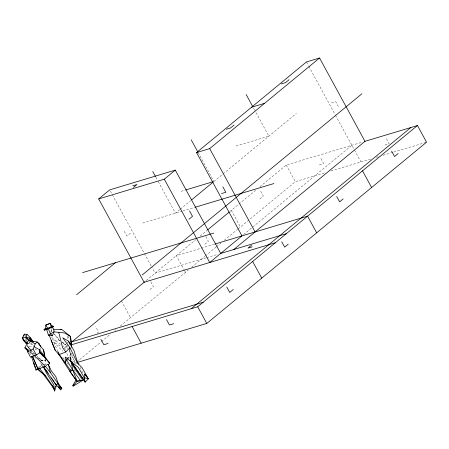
<?xml version="1.0" encoding="UTF-8"?>
<svg xmlns="http://www.w3.org/2000/svg" width="449" height="449" viewBox="0 0 449 449"><rect width="100%" height="100%" fill="white"/><g stroke="black" fill="none" stroke-linecap="round" stroke-linejoin="round"><path stroke-width="0.34" stroke-dasharray="2.25 1.68" d="M50.855 332.232L52.056 329.875L52.191 328.163M27.726 343.985L27.507 345.96L29.685 349.417L27.507 345.96L33.434 346.594M70.628 359.542L69.949 355.726L71.15 352.56L70.016 351.887M50.759 332.221L52.056 329.875L53.829 329.746M75.679 363.965L77.312 361.731M68.108 342.267L65.352 344.854L62.063 342.34M130.457 233.138L126.899 236.067L123.958 230.674M179.796 209.621L175.48 213.18L157.773 180.711M180.335 209.178L190.584 200.72M213.786 181.587L222.423 174.465M222.962 174.021L296.346 113.496M36.274 369.1L37.289 368.264M37.8 367.843L41.353 364.902L42.655 364.846M68.119 344.944L66.503 346.28L67.799 348.66M146.211 280.535L195.77 239.665M200.074 236.112L207.079 230.337M229.703 211.681L256.093 189.91M259.864 186.801L286.254 165.036L361.9 142.26M96.99 333.214L98.511 331.957L95.57 326.558M149.893 289.577L153.451 286.647L150.51 281.248M204.834 244.267L208.392 241.332L205.446 235.938M259.769 198.958L263.327 196.022L260.386 190.629M76.667 362.051L100.963 342.015M101.44 341.622L110.684 334M114.905 330.515L116.083 329.544M120.293 326.075L188.434 269.871M191.672 267.2L204.856 256.328M205.395 255.885L216.165 247.001M216.508 246.714L221.015 243.004M224.242 240.338L237.566 229.349M238.11 228.906L295.341 181.699L325.463 172.629M243.599 234.569L351.859 145.28M39.119 367.686L41.746 365.553L43.3 366.496M46.028 365.368L47.673 364.324M46.023 365.48L47.661 364.599M68.585 358.381L70.207 357.527L71.15 352.56L75.275 364.521M24.83 335.51L25.935 335.021M43.306 364.818L45.91 364.711L47.616 363.993M64.415 347.936L67.631 346.718M331.457 102.922L335.706 101.642L338.647 107.042M236.073 146.032L268.872 136.154L254.841 110.42M181.132 191.341L185.151 190.129M319.351 164.772L323.6 163.492L320.659 158.093M384.956 145.016L389.204 143.736L386.263 138.343M142.675 223.058L182.171 211.165M182.844 210.963L194.221 207.539M330.823 171.018L371.654 158.722M376.341 157.307L378.35 156.707M383.036 155.292L393.077 152.273M393.751 152.071L425.882 142.395M214.538 244.166L176.378 255.655L184.488 270.534M205.984 257.878L155.107 273.2L151.768 267.071M206.652 257.681L218.034 254.252M40.236 360.962L45.686 360.491L45.355 359.267M40.915 360.901L45.686 360.491L45.91 364.711M67.653 346.482L63.926 346.521L62.821 345.769M66.497 357.18L70.207 357.527L73.322 361.832M52.039 339.427L55.637 340.881L60.609 344.265M66.519 345.506L62.316 342.093M63.769 348.177L66.042 349.524M30.184 351.82L33.692 354.693M57.899 351.657L53.74 342.087L61.412 346.746M34.842 357.572L35.926 358.246M38.143 358.016L42.722 360.985L35.544 354.716M30.218 343.586L33.619 345.949M59.891 340.606L58.768 339.826L54.177 334.039M62.125 342.172L66.042 344.911M37.469 357.163L42.722 360.985M59.869 340.662L58.768 339.826L55.637 340.881L51.13 336.913M29.859 352.05L32.996 354.676L30.066 350.029M35.028 354.272L31.778 350.938M53.74 342.087L62.703 351.169M31.003 342.896L33.815 345.775M54.278 333.938L58.774 338.872M29.314 352.768L31.525 355.238M42.621 366.575L41.746 365.553L42.402 366.631M31.351 350.439L27.507 345.96L30.156 349.137M30.594 349.664L34.124 353.902M62.765 357.365L64.42 359.52M66.895 362.758L68.545 364.919M50.67 327.893L52.056 329.875M30.049 349.996L32.586 354.036M45.007 359.352L45.686 360.491L45.332 359.206M67.945 336.262L69.533 339.107M306.431 61.956L308.435 65.633M308.766 66.25L335.156 114.647M335.493 115.258L354.132 149.45M354.457 150.045L360.945 161.949M286.254 165.036L295.341 181.699M253.505 107.968L254.51 109.809M231.319 210.345L240.4 227.009M198.233 152.666L213.601 180.852M155.769 177.035L157.442 180.1M184.814 271.134L185.465 272.324M110.347 191.1L112.014 194.164M112.351 194.776L144.084 252.983M144.421 253.595L151.431 266.459M121.438 300.97L130.524 317.634M69.747 352.229L75.584 362.944M74.152 369.578L76.066 373.198M80.04 367.31L82.768 372.883M66.811 353.453L68.983 358.459M35.561 348.66L36.1 349.939L35.841 348.66M71.009 360.025L70.207 357.527L70.678 359.475M40.797 362.932L41.353 364.902M40.04 347.599L40.562 349.608M69.949 355.726L70.863 359.823M67.451 336.424L67.816 339.674"/><path stroke-width="0.67" d="M45.646 329.078L45.809 325.02L50.064 323.331L52.23 326.361L45.646 329.078L45.893 328.752M40.747 346.572L39.001 343.575L37.183 341.975L35.162 343.923L34.146 346.751L39.4 349.597L40.028 352.69L36.375 354.906L30.605 357.269L27.703 351.932L27.844 349.53L24.886 347.823L27.642 342.593M71.812 362.523L72.817 365.643L82.717 380.342L77.065 381.19L76.01 380.18L70.005 371.497L70.173 369.841L59.341 354.525L57.887 351.674M69.483 351.741L69.926 347.666L62.731 337.794L68.517 341.133L74.068 350.764L77.312 361.731L78.524 364.212M23.348 339.012L23.196 340.213L26.081 343.199L29.067 343.35L30.38 341.206L30.195 337.379L26.962 334.337L24.392 334.163L22.45 337.727L23.196 340.213L24.386 340.662M83.183 379.029L83.8 380.264L84.709 374.051L88.363 378.844L85.147 382.155L70.734 360.867M38.058 369.106L32.435 356.22L31.52 356.54L35.965 370.055L38.058 369.106L32.435 356.22L35.527 354.968M51.338 377.817L56.383 385.382L54.655 390.995L52.325 385.556L45.798 376.195L39.523 368.489M68.046 358.667L66.43 359.52L65.29 363.224L65.257 357.067L78.294 367.31L84.232 377.643L85.147 382.155M26.962 334.337L26.003 337.019L26.081 343.199L28.584 340.718L37.183 341.975L43.604 349.923L45.035 357.191M23.724 336.004L24.392 334.163M46.095 329.364L46.617 329.319L48.397 335.167L52.331 335.874L54.009 331.873L53.829 329.746L52.634 326.917L50.322 327.394M52.903 386.595L54.234 389.064L43.194 373.989L37.783 369.201L38.07 368.534L39.052 369.331M44.995 328.904L44.154 329.942L44.086 329.454L46.112 328.584M27.703 351.932L33.08 348.974L34.146 346.751M43.463 367.013L56.198 384.995L60.744 389.839L61.861 388.48L58.117 383.794L50.31 372.417L48.52 364.829L49.676 362.764L39.748 352.487L40.028 352.69M55.463 386.959L56.383 385.382M76.01 380.18L72.687 385.685L73.844 384.973M49.323 363.275L49.676 362.764M35.162 343.923L30.38 341.206L29.606 338.181L30.195 337.379M70.65 343.507L71.442 342.52L70.431 336.408L61.676 329.398L53.829 329.746M59.341 354.525L65.829 351.977L69.926 347.666L77.374 362.921L82.032 367.608L87.886 377.985M45.798 376.195L37.783 369.201L38.665 368.382M275.327 242.752L144.118 282.264L98.69 198.941L109.679 189.876L175.284 170.12L220.712 253.444L286.316 233.693M133.432 187.463L136.984 184.533L132.741 185.813M98.69 198.941L164.295 179.185L175.284 170.12M164.295 179.185L209.722 262.508L241.983 235.905L196.555 152.581L306.431 61.956L319.553 58.005L364.981 141.328L233.834 249.492M234.142 125.013L230.584 127.948L226.335 129.228M289.077 79.703L285.519 82.638L281.276 83.918M196.555 152.581L209.672 148.63L319.553 58.005M76.588 294.74L115.399 262.732M191.667 199.833L213.247 182.03M188.945 219.252L192.503 216.317L189.562 210.918M142.193 274.984L361.95 93.746M71.346 342.278L144.6 281.865M207.618 229.894L229.164 212.124M251.58 245.165L248.022 248.101L252.271 246.821M191.151 308.744L410.902 127.505M71.189 344.866L197.712 306.768L417.463 125.529L426.55 142.193L206.793 323.437L77.593 362.337M233.278 289.515L229.72 292.445L226.779 287.051M288.219 244.2L284.66 247.135L281.719 241.742M343.159 198.89L339.601 201.826L336.655 196.432M398.095 153.58L394.536 156.516L391.595 151.117M35.965 370.055L37.014 369.297M51.152 327.36C57.573 324.554 48.728 328.241 44.917 330.082L44.154 329.942L47.123 329.19M56.198 384.995L58.117 383.794L60.744 389.839L58.303 386.567M82.717 380.342L72.94 386.342L77.065 381.19L82.717 380.342L81.46 380.685M48.397 335.167L54.009 331.873L64.561 332.984L70.431 336.408L71.397 347.026M52.634 326.917L46.617 329.319M47.987 324.369L50.064 323.331L51.366 326.878M51.652 326.429L52.522 326.019L53.341 326.311L49.687 327.708M46.011 328.808L44.086 329.454L44.917 330.082M51.22 340.595L55.205 350.214L59.56 355.485L70.005 371.497L72.895 370.285L80.511 380.617M37.783 369.201L45.416 366.305L50.31 372.417M38.092 368.943L40.169 368.275M251.491 107.272L264.613 103.321M185.819 189.927L213.264 181.665M364.577 141.452L417.463 125.529M221.582 193.547L225.83 192.267L222.884 186.868M194.894 207.337L273.884 183.551M82.594 272.61L213.803 233.098M215.206 243.964L307.587 216.149L316.674 232.812M71.992 341.751L203.201 302.239M108.097 343.457L103.848 344.737L100.902 339.337M173.696 323.701L169.453 324.981L166.506 319.587M47.442 324.532L45.809 325.02L47.762 328.359M60.138 329.802L61.676 329.398M51.427 326.518L52.23 326.361M44.243 366.373L45.416 366.305L34.326 355.675M30.049 338.838L31.189 338.888L33.299 342.121M26.081 343.199L22.45 337.727L26.003 337.019L30.38 341.206L32.541 341.448L31.189 338.888L32.283 341.302M70.173 369.841L72.895 370.285L77.065 381.19L70.005 371.497M84.232 377.643L88.363 378.844L84.709 374.051M29.606 338.181L26.003 337.019L28.584 340.718M52.522 326.019L53.482 326.462M60.727 387.779L61.861 388.48L57.326 382.279M42.936 356.085L39.748 352.487L44.541 356.203L44.866 357.426M28.293 350.742L24.886 347.823L27.984 351.281M39.748 352.487L45.663 357.786L48.958 362.725M52.331 335.874L50.569 334.017L48.301 328.763M45.697 370.144L47.016 371.677M34.32 363.982L33.49 362.966L35.718 367.877M27.844 349.53L28.259 350.052M65.829 351.977L62.546 347.577L58.746 332.238M82.874 378.412L70.123 360.541M43.671 367.013L48.2 373.321M29.791 340.235L30.38 341.206M66.43 359.52L72.895 370.285L70.914 360.884M41.6 353.627L42.279 354.772M48.52 364.829L48.211 364.302L51.489 371.059L55.794 376.554L58.449 383.979M70.802 341.386L71.442 342.52L71.453 347.043M33.08 348.974L36.375 354.906M362.528 170.839L371.609 187.502M246.159 94.492L252.838 106.744M209.672 148.63L255.105 231.953M191.218 139.802L197.902 152.054M252.647 261.458L261.733 278.122M152.761 171.518L155.438 176.423M197.712 306.768L206.793 323.437M132.107 326.524L141.188 343.188M52.325 385.556L54.234 389.064M43.598 367.114L46.264 372.67L53.835 384.894L54.655 390.995L54.374 389.704M49.132 335.15L55.205 350.214M68.517 341.133L70.123 344.709M58.454 352.931L59.56 355.485M44.445 355.978L44.799 357.269M39.001 343.575L39.349 344.916M43.604 349.923L44.541 356.203L39.4 349.597L39.675 351.909"/></g></svg>
